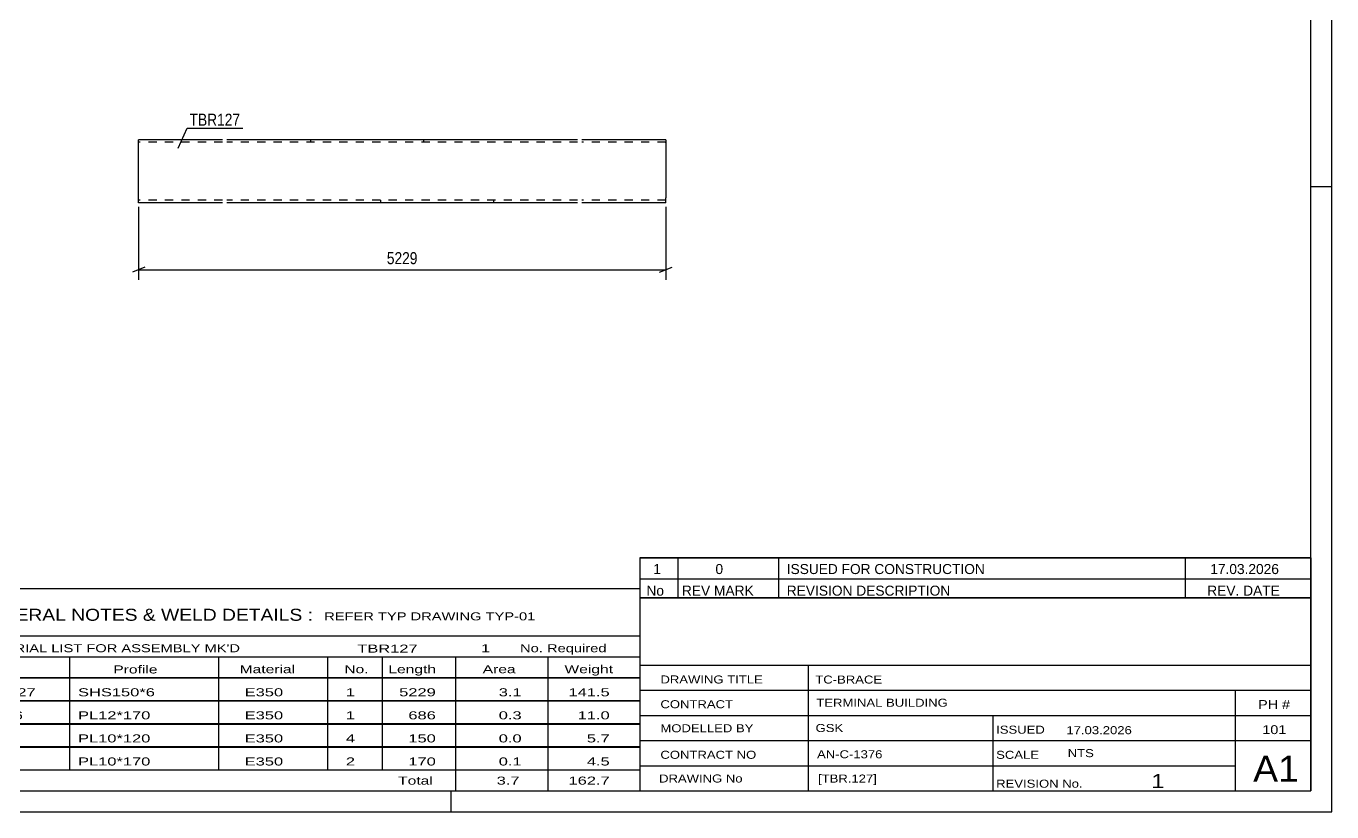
# Model space of a CAD drawing. Header units: millimetres. Extents: x 0 to 594, y 0 to 420.
# Drawn here: x 282.6 to 594, y 0 to 187.3 of the extents above; entities that cross this region are included whole.
import ezdxf

# ---------------------------------------------------------------- set-up
doc = ezdxf.new("R2010")
doc.units = ezdxf.units.MM
doc.linetypes.add('DXK_LINE_DOT2', pattern=[3.9198, 1.9599, -1.9599])
doc.styles.add('Arial Narrow', font='ARIALN.TTF', dxfattribs={"height": 0.2})

# ---------------------------------------------------------------- blocks, each defined once
blk = doc.blocks.new('Unknown-580871547-1129')
at = {"color": 5, "linetype": 'Continuous'}
for p, q in [((594, 0), (594, 420)), ((589, 5), (589, 415)), ((594, 149), (589, 149)), ((5, 5), (589, 5)), ((384, 0), (384, 5)), ((0, 0), (594, 0))]:
    blk.add_line(p, q, dxfattribs=at)
blk = doc.blocks.new('Part-580871547-2435 - 2427')
at = {"color": 2, "linetype": 'Continuous'}
for p, q in [((329.45, 160.23), (309.45, 160.23)), ((309.45, 145.32), (309.45, 160.23)), ((414.14, 160.23), (330.45, 160.23)), ((435.14, 160.23), (415.14, 160.23)), ((435.14, 160.23), (435.14, 146.43)), ((435.14, 145.23), (435.14, 146.43)), ((309.45, 145.23), (309.45, 145.32)), ((329.45, 145.23), (309.45, 145.23)), ((414.14, 145.23), (330.45, 145.23)), ((435.14, 145.23), (415.14, 145.23))]:
    blk.add_line(p, q, dxfattribs=at)
at = {"color": 7, "linetype": 'DXK_LINE_DOT2'}
for p, q in [((329.45, 159.63), (309.45, 159.63)), ((414.14, 159.63), (330.45, 159.63)), ((350.45, 160.23), (350.45, 159.63)), ((377.41, 160.23), (377.41, 159.63)), ((435.14, 159.63), (415.14, 159.63)), ((435.14, 159.63), (435.14, 159.58)), ((435.14, 159.58), (435.14, 159.63)), ((435.14, 159.49), (435.14, 159.58)), ((435.14, 159.58), (435.14, 159.49)), ((309.45, 145.83), (309.45, 145.87)), ((329.45, 145.83), (309.45, 145.83)), ((414.14, 145.83), (330.45, 145.83)), ((367.18, 145.23), (367.18, 145.83)), ((394.14, 145.23), (394.14, 145.83)), ((435.14, 145.83), (415.14, 145.83)), ((435.14, 145.87), (435.14, 146.2)), ((435.14, 145.83), (435.14, 145.87))]:
    blk.add_line(p, q, dxfattribs=at)
blk = doc.blocks.new('StraightDimension-580871547-2440 - 2427')
at = {"color": 7, "linetype": 'Continuous'}
for p, q in [((309.45, 144.23), (309.45, 126.83)), ((435.14, 144.23), (435.14, 126.83)), ((310.95, 129.83), (307.95, 128.63)), ((309.45, 129.23), (435.14, 129.23)), ((433.64, 128.63), (436.64, 129.83))]:
    blk.add_line(p, q, dxfattribs=at)
at = {"color": 0}
blk.add_wipeout([(376.55, 129.98), (376.55, 134.18), (368.04, 134.18), (368.04, 129.98)], dxfattribs=at)
at = {"color": 3, "style": 'Arial Narrow'}
blk.add_text('5229', height=2.863, dxfattribs=at).set_placement((368.64, 130.58))
blk = doc.blocks.new('Unknown-580871547-4402')
at = {"color": 7, "linetype": 'Continuous'}
for p, q in [((429, 51.05), (429, 5)), ((429, 51.05), (589, 51.05)), ((589, 51), (589, 5)), ((429, 35), (589, 35)), ((469.14, 35), (469.14, 5)), ((429, 29), (589, 29)), ((571, 5.05), (571, 29.05)), ((429, 23), (589, 23)), ((513.14, 23), (513.14, 5)), ((429, 17), (589, 17)), ((429, 11), (571, 11)), ((429, 5), (589, 5))]:
    blk.add_line(p, q, dxfattribs=at)
at = {"color": 7, "style": 'Arial Narrow'}
for s, height, width, p in [('DRAWING TITLE', 1.9089, 1.425378, (433.88, 30.61)), ('TC-BRACE', 1.909, 1.425378, (470.81, 30.59)), ('CONTRACT', 1.909, 1.425378, (433.88, 24.71)), ('TERMINAL BUILDING', 1.9089, 1.425378, (471.06, 25.07)), ('MODELLED BY', 1.9089, 1.425378, (433.88, 18.98)), ('GSK', 1.909, 1.425378, (470.88, 19.04)), ('ISSUED', 1.909, 1.425378, (513.94, 18.64)), ('17.03.2026', 1.909, 1.425378, (530.69, 18.52)), ('CONTRACT NO', 1.9089, 1.425378, (433.88, 12.66)), ('AN-C-1376', 1.909, 1.425378, (471.23, 12.78)), ('SCALE', 1.909, 1.425378, (513.94, 12.65)), ('A1', 6.204, 1.25, (575.24, 7.2)), ('DRAWING No', 1.909, 1.425378, (433.56, 7)), ('[TBR.127]', 1.909, 1.425378, (471.46, 6.99)), ('REVISION No.', 1.9089, 1.425378, (513.94, 5.77)), ('1', 3.34, 1.5, (550.91, 5.68))]:
    blk.add_text(s, height=height, dxfattribs=dict(at, width=width)).set_placement(p)
at = {"color": 7, "linetype": 'Continuous', "style": 'Arial Narrow'}
for s, height, width, p in [('PH #', 2.1, 1.42538, (576.4, 24.55)), ('101', 2.1, 1.42538, (577.41, 18.55)), ('NTS', 1.909, 1.425378, (531, 13.05))]:
    blk.add_text(s, height=height, dxfattribs=dict(at, width=width)).set_placement(p)
blk = doc.blocks.new('Unknown-580871547-4403')
at = {"color": 7, "linetype": 'Continuous'}
for p, q in [((429, 60.55), (589, 60.55)), ((589, 60.55), (429, 60.55)), ((429, 60.55), (429, 55.55)), ((438, 60.55), (438, 55.55)), ((462, 60.55), (462, 55.55)), ((559, 60.55), (559, 55.55)), ((589, 60.55), (589, 55.55)), ((429, 55.55), (589, 55.55)), ((429, 55.55), (429, 51.05)), ((429, 55.55), (589, 55.55)), ((438, 55.55), (438, 51.05)), ((462, 55.55), (462, 51.05)), ((559, 55.55), (559, 51.05)), ((589, 55.55), (589, 51.05)), ((589, 51.05), (429, 51.05))]:
    blk.add_line(p, q, dxfattribs=at)
at = {"color": 7, "linetype": 'Continuous', "style": 'Arial Narrow'}
for s, height, width, p in [('1', 2.39, 1.196471, (432.16, 56.7)), ('0', 2.39, 1.196471, (447, 56.7)), ('ISSUED FOR CONSTRUCTION', 2.3861, 1.196471, (464, 56.7)), ('17.03.2026', 2.386, 1.196471, (565, 56.7)), ('No', 2.386, 1.2, (430.54, 51.55)), ('REV MARK', 2.386, 1.2, (439, 51.55)), ('REVISION DESCRIPTION', 2.3861, 1.2, (464, 51.55)), ('REV. DATE', 2.386, 1.2, (564.28, 51.55))]:
    blk.add_text(s, height=height, dxfattribs=dict(at, width=width)).set_placement(p)
blk = doc.blocks.new('Unknown-580871547-4404')
at = {"color": 7, "linetype": 'Continuous'}
for p, q in [((269, 53.25), (429, 53.25)), ((269, 42), (269, 53.25)), ((429, 53.25), (429, 42)), ((269, 42), (429, 42)), ((269, 42), (269, 37)), ((429, 42), (429, 37)), ((269, 37), (429, 37)), ((269, 37), (269, 32)), ((293, 37), (293, 32)), ((328.5, 37), (328.5, 32)), ((354.5, 37), (354.5, 32)), ((367.5, 37), (367.5, 32)), ((385, 37), (385, 32)), ((407, 37), (407, 32)), ((429, 37), (429, 32)), ((269, 32), (429, 32)), ((269, 31.95), (269, 26.55)), ((269, 31.95), (429, 31.95)), ((293, 32), (293, 26.5)), ((328.5, 32), (328.5, 26.5)), ((354.5, 32), (354.5, 26.5)), ((367.5, 32), (367.5, 26.5)), ((385, 32), (385, 26.5)), ((407, 32), (407, 26.5)), ((429, 31.95), (429, 26.55)), ((269, 26.55), (429, 26.55)), ((269, 26.45), (269, 21.05)), ((269, 26.45), (429, 26.45)), ((293, 26.5), (293, 21)), ((328.5, 26.5), (328.5, 21)), ((354.5, 26.5), (354.5, 21)), ((367.5, 26.5), (367.5, 21)), ((385, 26.5), (385, 21)), ((407, 26.5), (407, 21)), ((429, 26.45), (429, 21.05)), ((269, 21.05), (429, 21.05)), ((269, 20.95), (269, 15.55)), ((269, 20.95), (429, 20.95)), ((293, 21), (293, 15.5)), ((328.5, 21), (328.5, 15.5)), ((354.5, 21), (354.5, 15.5)), ((367.5, 21), (367.5, 15.5)), ((385, 21), (385, 15.5)), ((407, 21), (407, 15.5)), ((429, 20.95), (429, 15.55)), ((269, 15.55), (429, 15.55)), ((269, 15.45), (269, 10.05)), ((269, 15.45), (429, 15.45)), ((293, 15.5), (293, 10)), ((328.5, 15.5), (328.5, 10)), ((354.5, 15.5), (354.5, 10)), ((367.5, 15.5), (367.5, 10)), ((385, 15.5), (385, 10)), ((407, 15.5), (407, 10)), ((429, 15.45), (429, 10.05)), ((269, 10.05), (429, 10.05)), ((269, 10), (429, 10)), ((269, 10), (269, 5)), ((385, 10), (385, 5)), ((407, 10), (407, 5)), ((429, 10), (429, 5)), ((269, 5), (429, 5))]:
    blk.add_line(p, q, dxfattribs=at)
at = {"color": 7, "style": 'Arial Narrow'}
for s, height, width, p in [('GENERAL NOTES & WELD DETAILS :', 2.8633, 1.4, (270.15, 45.56)), ('REFER TYP DRAWING TYP-01', 1.9089, 1.6, (353.7, 45.66)), ("MATERIAL LIST FOR ASSEMBLY MK'D", 1.9089, 1.6, (270.15, 38.06)), ('TBR127', 1.909, 1.794707, (361.59, 37.97)), ('1', 1.91, 1.794707, (391.08, 38.06)), ('No. Required', 1.9089, 1.6, (400.41, 38.06)), ('Mark', 1.909, 1.7, (270.34, 33)), ('Profile', 1.909, 1.7, (303.41, 33)), ('Material', 1.909, 1.7, (333.54, 33.06)), ('No.', 1.909, 1.7, (358.5, 33.06)), ('Length', 1.909, 1.7, (369, 33.06)), ('Area', 1.909, 1.7, (391.5, 33.06)), ('Weight', 1.909, 1.7, (411, 33.06))]:
    blk.add_text(s, height=height, dxfattribs=dict(at, width=width)).set_placement(p)
at = {"color": 7, "linetype": 'Continuous', "style": 'Arial Narrow'}
for s, height, width, p in [('TBR127', 1.909, 1.794707, (270.5, 27.56)), ('SHS150*6', 1.909, 1.794707, (295, 27.56)), ('E350', 1.909, 1.794707, (334.74, 27.56)), ('1', 1.91, 1.794707, (358.86, 27.56)), ('5229', 1.909, 1.794707, (371.58, 27.56)), ('3.1', 1.909, 1.794707, (395.32, 27.56)), ('141.5', 1.909, 1.794707, (411.96, 27.56)), ('PL216', 1.909, 1.794707, (270.5, 22.06)), ('PL12*170', 1.909, 1.794707, (295, 22.06)), ('E350', 1.909, 1.794707, (334.74, 22.06)), ('1', 1.91, 1.794707, (358.86, 22.06)), ('686', 1.909, 1.794707, (373.77, 22.06)), ('0.3', 1.909, 1.794707, (395.32, 22.06)), ('11.0', 1.909, 1.794707, (414.14, 22.06)), ('PL40', 1.909, 1.794707, (270.5, 16.56)), ('PL10*120', 1.909, 1.794707, (295, 16.56)), ('E350', 1.909, 1.794707, (334.74, 16.56)), ('4', 1.91, 1.794707, (358.86, 16.56)), ('150', 1.909, 1.794707, (373.77, 16.56)), ('0.0', 1.909, 1.794707, (395.32, 16.56)), ('5.7', 1.909, 1.794707, (416.33, 16.56)), ('PL98', 1.909, 1.794707, (270.5, 11.06)), ('PL10*170', 1.909, 1.794707, (295, 11.06)), ('E350', 1.909, 1.794707, (334.74, 11.06)), ('2', 1.91, 1.794707, (358.86, 11.06)), ('170', 1.909, 1.794707, (373.77, 11.06)), ('0.1', 1.909, 1.794707, (395.32, 11.06)), ('4.5', 1.909, 1.794707, (416.33, 11.06)), ('Total', 1.909, 1.7, (371.33, 6.5)), ('3.7', 1.909, 1.794707, (394.83, 6.5)), ('162.7', 1.909, 1.794707, (411.96, 6.5))]:
    blk.add_text(s, height=height, dxfattribs=dict(at, width=width)).set_placement(p)
blk = doc.blocks.new('Mark-580871547-2431 - 2427')
at = {"color": 0}
blk.add_wipeout([(333.66, 163.58), (333.66, 166.58), (321.6, 166.58), (321.6, 163.58)], dxfattribs=at)
blk.add_wipeout([(333.66, 163.58), (333.66, 166.58), (321.6, 166.58), (321.6, 163.58)], dxfattribs=at)
at = {"color": 30, "linetype": 'Continuous'}
for p, q in [((318.89, 158.2), (321, 162.98)), ((321, 162.98), (334.26, 162.98))]:
    blk.add_line(p, q, dxfattribs=at)
at = {"color": 3, "style": 'Arial Narrow'}
blk.add_text('TBR127', height=2.863, dxfattribs=at).set_placement((321.6, 163.58))

msp = doc.modelspace()

# ---------------------------------------------------------------- block references
for name in ['Unknown-580871547-1129', 'Part-580871547-2435 - 2427', 'Unknown-580871547-4403', 'Unknown-580871547-4404', 'Unknown-580871547-4402']:
    msp.add_blockref(name, (0, 0))

# ---------------------------------------------------------------- next in the draw order: block references
for name in ['Mark-580871547-2431 - 2427', 'StraightDimension-580871547-2440 - 2427']:
    msp.add_blockref(name, (0, 0))

doc.saveas('drawing.dxf')
